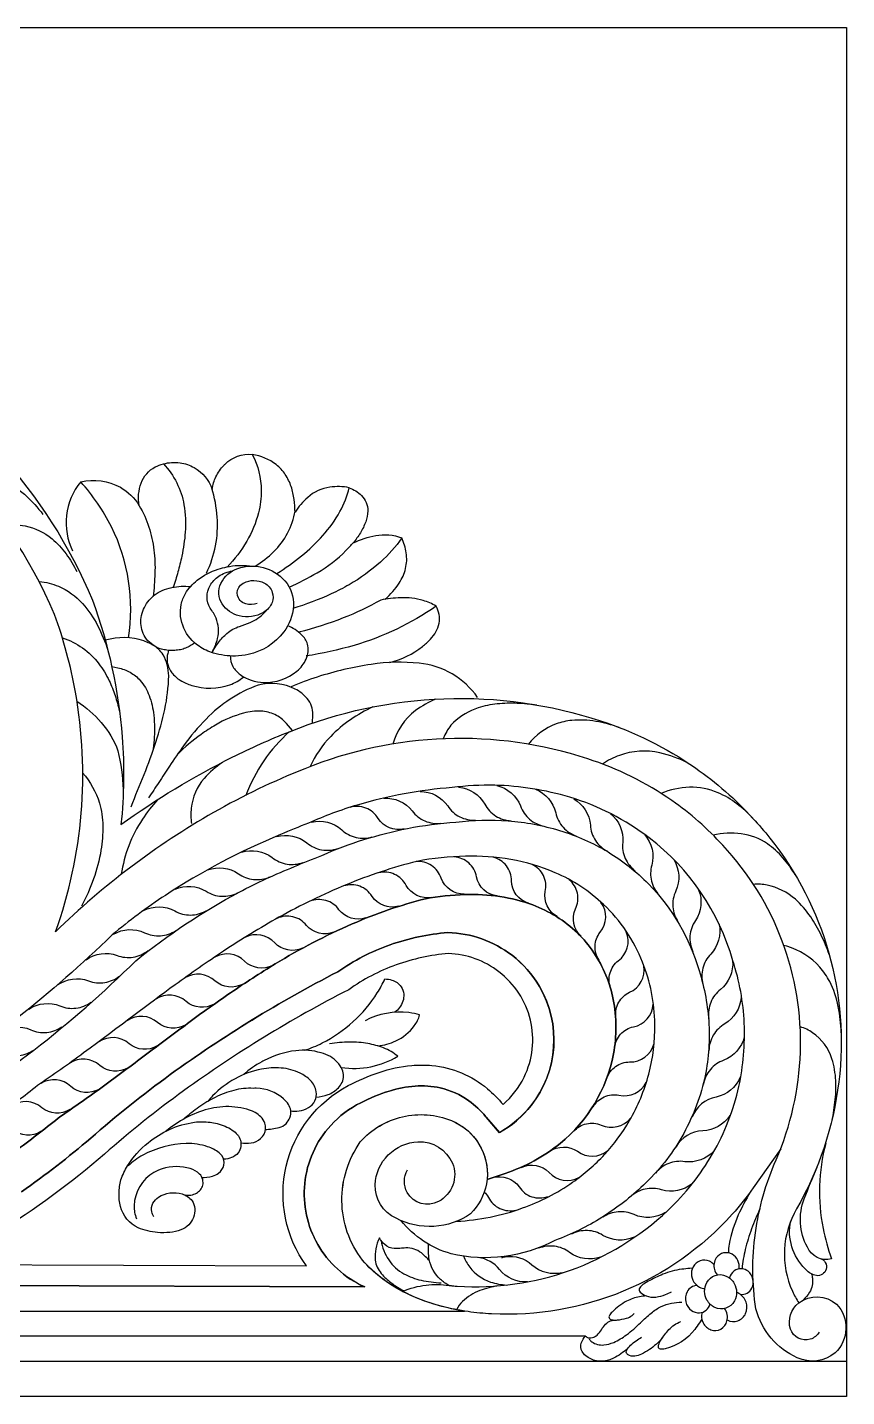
# Model space of a CAD drawing. Extents: x 0 to 1830, y 0 to 775.
# Drawn here: x 1366 to 1830, y 0 to 775 of the extents above; entities that cross this region are included whole.
import ezdxf

# ---------------------------------------------------------------- set-up
doc = ezdxf.new("R2010")
doc.units = 0
doc.layers.get('0').update_dxf_attribs({"color": 1, "linetype": 'CONTINUOUS'})

msp = doc.modelspace()

# ---------------------------------------------------------------- linework, layer by layer
msp.add_lwpolyline([(915, 0), (0, 0), (0, 775), (915, 775), (1830.000244, 775), (1830.000244, 0), (915, 0)], close=True)
for points in [[(1272.681396, 594.02832, -0.17197), (1403.176269, 450.788086, -0.067867), (1419.896972, 373.423096, -0.046271), (1419.255127, 323.84082, -0.039315), (1482.194092, 361.859375, -0.022434), (1514.601562, 376.334961, -0.087481), (1602.078857, 395.020874, -0.088301), (1690.645019, 382.521484, -0.07324), (1744.39624, 355.846924, -0.056529), (1776.945312, 327.301758, -0.018899), (1786.516846, 316.17395, -0.201058), (1825.567871, 178.151978, -0.100294), (1801.6875, 106.314453, 0.24289), (1799.320434, 59.668457, 0.035115), (1802.909668, 53.036133)], [(1814.533447, 36.572266, -0.189065), (1809.43042, 32.486817, -0.40811), (1798.222168, 38.233399, -0.314229), (1802.904541, 53.041992, -0.353606), (1824.314453, 52.386719, -0.409604), (1823.511963, 24.742188, -0.283091), (1802.070801, 21.96582, -0.108911), (1787.254883, 33.16626, -0.113164), (1778.655273, 49.635742, -0.072874), (1778.351196, 92.62439, -0.069346), (1790.106933, 134, 0.093644), (1803.836548, 194.88916, 0.199328), (1759.89917, 312.089844, 0.056555), (1731.089599, 337.353272, 0.073266), (1683.435058, 361.004883, 0.088298), (1602.897217, 372.371582, 0.08748), (1523.350097, 355.379883, 0.035805), (1471.681152, 330.6073, 0.064039), (1382.204834, 263.074219, 0.131051), (1393.480713, 398.751343, 0.042265), (1381.66333, 442.761719, 0.197523), (1236.81958, 585.744263, 0.022374)], [(1429.544678, 504.273438, -0.131652), (1430.6604, 517.046997, -0.186988), (1438.665039, 526.199341, -0.059894), (1443.242431, 527.9375, -0.148529), (1454.912597, 504.781738, -0.06279), (1455.635986, 489.250488, -0.032237), (1453.687744, 475.750488, -0.016296), (1451.483154, 466.756104, -0.009155), (1448.882324, 458.081055)], [(1443.242431, 527.9375, -0.097876), (1452.66626, 528.584839, -0.103066), (1460.755615, 525.796143, -0.177578), (1470.865967, 513.667969, -0.08549), (1473.010254, 520.575195, -0.027508), (1475.018554, 524.029785, -0.051815), (1477.623047, 527.217041, 0.00037), (1478.183594, 527.775025, -0.224272), (1493.576172, 533.271484, -0.120518), (1498.66748, 512.893067, -0.064107), (1497.10498, 500.264893, -0.070352), (1490.442138, 484.130127, -0.058171), (1479.39209, 469.542969)], [(1548.396484, 514.472656, 0.083641), (1537.479736, 514.755127, 0.146578), (1524.942871, 508.974121, 0.073089), (1517.798828, 500.522949, 0.030569), (1517.279297, 507.810547, 0.047594), (1515.596679, 515.081787, 0.065173), (1512.274414, 521.912598, 0.080328), (1507.13501, 527.505859, 0.124818), (1493.576172, 533.271484)], [(1331.551758, 520.463867, -0.054679), (1341.490722, 520.652588, -0.118677), (1359.369873, 514.598267, -0.041202), (1365.25, 510.173096, -0.055315), (1375.074707, 499.254883)], [(1396.441406, 517.795899, 0.147242), (1388.347656, 498.69458, 0.140135), (1391.858887, 478.660156)], [(1423.471924, 429.386719, 0.156969), (1413.85498, 492.258057, 0.067901), (1396.435303, 517.787109, -0.18901), (1418.916992, 514.665405, -0.132157), (1429.544678, 504.269531, -0.059538), (1435.080566, 492.170654, -0.048013), (1437.908935, 479.169678, -0.037868), (1438.469726, 466.000244, -0.023971), (1437.405273, 452.899414)], [(1467.611572, 466.169922, 0.132803), (1473.736328, 497.85791, 0.055792), (1470.695312, 514.144531)], [(1507.489746, 465.831055, 0.028396), (1521.430176, 475.854126, 0.04001), (1533.54248, 487.369385, 0.055547), (1543.226074, 500.942139, 0.07197), (1548.396484, 514.472656, -0.104642), (1555.403076, 510.016113, -0.207597), (1558.941894, 501.316162, -0.081421), (1557.787109, 495.166016, -0.050879), (1554.769531, 488.915283, -0.031954), (1550.721679, 483.188477, -0.069085), (1563.418945, 487.394287, -0.137358), (1578.210449, 486.042969, -0.059708), (1566.167724, 472.391235, -0.051503), (1548.369629, 459.529053, -0.023448), (1538.30957, 454.342529, -0.032873), (1516.518799, 446.055664)], [(1495.292969, 470.085938, 0.053583), (1505.672119, 478.200195, 0.159394), (1517.787597, 501.242188)], [(1353.55957, 493.438965, -0.071835), (1364.975586, 492.820679, -0.124672), (1380.21289, 485.54187, -0.062811), (1388.204346, 476.991089, -0.041679), (1394.249756, 466.969727)], [(1514.477051, 458.148438, 0.023716), (1530.384521, 466.339966, 0.068408), (1546.569824, 478.890747, 0.005123), (1550.872558, 483.37793)], [(1568.770263, 451.330078, 0.064467), (1576.761963, 460.488281, 0.08889), (1580.351318, 468.71582, 0.095375), (1580.738769, 477.55957, 0.071764), (1578.210449, 486.042969)], [(1496.391357, 448.969727, -0.163697), (1489.855957, 448.691162, -0.064042), (1487.984131, 449.504395, -0.119665), (1485.694092, 452.036743, -0.27339), (1485.911133, 457.921875, -0.110543), (1488.349853, 460.334473, -0.016868), (1488.654785, 460.505615, -0.245092), (1500.430908, 460.463623, -0.195251), (1504.891357, 455.177246, -0.168926), (1504.783691, 449.540527, -0.17767), (1499.892822, 443.79895, -0.190079), (1486.16626, 441.894531, -0.190853), (1476.61792, 448.641724, -0.262127), (1475.849853, 460.308106, -0.200663), (1485.357178, 468.7771, -0.303046), (1512.036133, 461.768555, -0.195296), (1516.827392, 447.447388, -0.14795), (1511.38501, 432.840454, -0.177994), (1491.308349, 420.026367, -0.05039), (1484.006836, 419.184204, -0.074452), (1471.644287, 420.857422, -0.077057), (1463.466797, 424.677246, -0.141536), (1454.809082, 434.982422, -0.154688), (1453.32373, 448.359375, -0.0836), (1455.729736, 454.546265, -0.093222), (1462.371094, 462.063599, -0.088244), (1474.331054, 468.370483, -0.025643), (1479.177246, 469.649414, -0.080663), (1491.952881, 470.234375)], [(1470.818359, 421.142578, 0.06873), (1473.959717, 429.08606, 0.159391), (1473.069092, 440.666138, 0.076231), (1469.67334, 446.266602, -0.13134), (1468.028808, 452.634522, -0.132238), (1469.720215, 459.042481, -0.049144), (1471.757812, 461.901245, -0.068798), (1474.558349, 464.337402, -0.104359), (1482.353515, 467.365723)], [(1373.050049, 461.321289, -0.084131), (1383.874267, 458.640015, -0.106687), (1397.474365, 448.862183, -0.066285), (1406.044189, 436.4021, -0.037797), (1411.857422, 422.441406)], [(1460.807861, 426.59082, -0.057746), (1458.443115, 424.892212, -0.030852), (1455.815918, 423.636963, -0.050808), (1452.865722, 422.780396, -0.019963), (1449.771484, 422.340576, -0.047269), (1446.651855, 422.319702, -0.021859), (1443.625244, 422.720215, -0.099302), (1438.327148, 424.794434, -0.070264), (1434.522217, 427.866455, -0.087583), (1431.856689, 431.966309, -0.137754), (1430.693847, 441.003906, -0.128255), (1434.424804, 449.805176, -0.12457), (1442.634765, 456.267578, -0.057869), (1447.97998, 457.989502, -0.075294), (1458.576416, 458.474609)], [(1571.42749, 415.51709, 0.099517), (1589.942383, 424.583618, 0.043658), (1594.45166, 428.709961, 0.053242), (1597.527588, 432.875488, 0.086931), (1599.333252, 437.728516, 0.179024), (1597.603271, 447.423828, 0.065832), (1590.308349, 450.59021, 0.077704), (1577.495605, 452.17273, 0.041561), (1566.275635, 450.873047, -0.038246), (1545.01831, 440.722534, -0.028159), (1519.943359, 432.614258)], [(1470.763183, 421.043457, -0.029139), (1474.518066, 426.892944, -0.060323), (1479.253174, 431.98169, -0.091981), (1486.255127, 435.967285, 0.009058), (1492.297607, 438.1875, 0.116252), (1500.63916, 443.915283, 0.009634), (1501.531006, 444.935547)], [(1597.603271, 447.423828, -0.080065), (1551.247803, 425.206421, -0.035206), (1524.015381, 419.208984)], [(1481.164551, 419.161133, 0.147956), (1482.621094, 413.207275, 0.102092), (1486.740967, 408.669067, 0.155108), (1500.000488, 404.239258, 0.180954), (1518.83789, 410.662842, 0.113938), (1524.061523, 417.431885, 0.168536), (1524.884277, 425.942383, 0.120123), (1521.515381, 431.197632, 0.092299), (1513.62207, 436.341309)], [(1386.085205, 429.443359, -0.155673), (1406.678711, 414.855835, -0.05044), (1412.571777, 405.131104, -0.031868), (1415.919433, 396.757324, -0.023782), (1418.294189, 388.144531)], [(1424.989502, 333.9104, -0.000545), (1432.328857, 352.126221, 0.016851), (1439.048096, 370.51001, 0.026358), (1444.041015, 388.980591, 0.046531), (1446.299072, 407.980469, 0.039331), (1445.38916, 414.132202, 0.079405), (1443.060058, 419.898193, 0.068058), (1440.462158, 423.12207, 0.074523), (1434.699219, 426.738159, 0.15984), (1413.187256, 428.779297), (1410.36499, 428.141113)], [(1446.04834, 421.892578, 0.038184), (1445.476562, 419.44043, 0.207376), (1448.016846, 409.741699, 0.09022), (1452.844726, 405.458252, 0.062213), (1459.339355, 402.546387, 0.158519), (1480.942871, 402.917847, 0.094816), (1488.538574, 407.273438)], [(1414.013183, 413.21582), (1417.535644, 412.489746, -0.074782), (1424.407959, 409.959473, -0.087234), (1430.120117, 405.376709, -0.093274), (1435.187012, 396.820068, -0.058965), (1437.797363, 385.714478, -0.02738), (1438.225097, 378.388306, -0.041229), (1437.168701, 365.016602)], [(1621.14209, 395.738281, 0.109508), (1606.701416, 409.032593, 0.105943), (1588.042724, 415.109375, 0.062837), (1560.876953, 414.447266, 0.039952), (1530.298096, 407.292236, 0.023694), (1515.54248, 401.787109)], [(1527.676513, 381.222656), (1527.822998, 386.060547, 0.182964), (1524.701172, 395.125855, 0.103906), (1517.918213, 400.501709, 0.182005), (1496.910644, 402.674805, 0.06187), (1481.060058, 394.782349, 0.052501), (1467.408691, 383.505371, 0.037759), (1454.717285, 368.437256, 0.009738), (1446.66748, 356.797119, 0.002719), (1440.679931, 347.661133, -0.009165), (1434.790527, 338.923462)], [(1394.284668, 393.70752, -0.063763), (1408.118652, 381.503296, -0.095277), (1417.452881, 365.594238, -0.050726), (1420.423828, 343.703613)], [(1516.384765, 377.049805), (1512.88623, 381.039063, 0.107023), (1506.270508, 386.069702, 0.092173), (1498.570556, 387.961426, 0.081969), (1488.687988, 386.904175, 0.06622), (1472.794433, 380.138916, 0.02055), (1464.585937, 374.810791, 0.044321), (1451.040039, 363.275391)], [(1561.897217, 390.375977, 0.038749), (1549.164551, 383.123657, 0.053047), (1537.968506, 373.67041, 0.083119), (1526.31665, 356.558594)], [(1597.505127, 394.762695, 0.060728), (1586.023193, 388.307617, 0.172626), (1573.196045, 369.374512)], [(1654.707275, 391.40332, 0.021529), (1643.571533, 392.376221, 0.036735), (1632.226806, 392.043457, 0.050461), (1621.451904, 389.818726, 0.116842), (1607.502441, 381.511597, 0.092765), (1602.648926, 374.65625), (1601.550781, 372.268555)], [(1701.220947, 378.757813, 0.039474), (1688.010376, 382.166626, 0.066605), (1674.378296, 382.720825, 0.064422), (1665.574951, 380.743164, 0.140652), (1649.859131, 369.234375)], [(1514.703857, 376.376953, 0.060321), (1500.049316, 359.834961, 0.060922), (1489.938232, 340.186524)], [(1740.325439, 358.512695, 0.064785), (1724.219116, 364.417725, 0.143894), (1701.432861, 362.962158, 0.059951), (1691.777099, 358.064942)], [(1476.660888, 358.928711, 0.066196), (1466.389404, 349.900513, 0.153902), (1459.042724, 333.09436, 0.062187), (1459.196777, 324.323731)], [(1397.546631, 353.002442, -0.106629), (1407.043213, 335.978027, -0.070407), (1408.995361, 323.058228, -0.043023), (1407.939697, 309.302246, -0.086931), (1396.821777, 277.680664)], [(1605.027588, 62.976074, 0.005115), (1607.112793, 62.668945, 0.003646), (1609.588379, 62.491577, 0.207776), (1728.784424, 105.379883, 0.072342), (1754.145874, 137.436524, 0.076249), (1769.032959, 175.520508, 0.064089), (1772.051758, 211.342041, 0.067745), (1765.644531, 246.710938, 0.160588), (1718.275268, 316.195313, 0.09011), (1673.279297, 339.290527, 0.066007), (1630.781494, 346.03186, 0.040165), (1606.77832, 344.716309, 0.054261), (1552.99707, 334.84021, 0.033162), (1525.322754, 324.540527, 0.013483), (1509.496582, 318.073242, 0.04825), (1444.375488, 283.709717, 0.028574), (1414.26416, 261.345215, -0.050128), (1302.770508, 172.992066, -0.028312), (1241.194824, 138.28125, -0.175221), (1097.417236, 120.622192, -0.033913), (1069.190429, 129.123047)], [(1588.565918, 342.563477, -0.242974), (1604.191406, 334.310059, 0.134206), (1611.029297, 328.195191, 0.127727), (1620.003418, 326.293945)], [(1610.397217, 344.992676, -0.243152), (1625.190918, 335.34375, 0.1344), (1631.434204, 328.628418, 0.127726), (1640.192383, 325.914063)], [(1632.05664, 345.918457, -0.243498), (1645.348388, 334.310547, 0.134659), (1650.58728, 326.793823, 0.127881), (1658.876465, 322.890625)], [(1653.85498, 343.773438, -0.243857), (1665.394287, 330.443359, 0.134873), (1669.531616, 322.276611, 0.12805), (1677.194092, 317.266602)], [(1776.905517, 327.344727, 0.042982), (1767.828369, 335.605957, 0.061091), (1757.241089, 341.814819, 0.111759), (1741.023071, 344.861817, 0.087178), (1724.886719, 341.408692)], [(1439.869385, 337.788086, 0.037575), (1431.363525, 326.76709, 0.108534), (1419.387207, 295.515625)], [(1579.578369, 321.40625, -0.319497), (1564.76001, 327.295899, 0.17165), (1557.853515, 333.12854, 0.164469), (1548.819336, 333.447266)], [(1567.968994, 338.743164, -0.242897), (1584.096924, 331.505859, 0.134065), (1591.315674, 325.841919, 0.127666), (1600.395508, 324.518555)], [(1675.578125, 338.392578, -0.244309), (1684.959472, 323.483887, 0.135033), (1687.808471, 314.791504, 0.128306), (1694.62207, 308.688477)], [(1250.380859, 120.779419, 0.047967), (1369.833496, 196.098145, 0.030186), (1427.649902, 246.675781, -0.04897), (1486.195312, 285.535645, -0.027433), (1517.423828, 299.982422, -0.014147), (1533.023437, 306.348633, -0.05503), (1581.416992, 321.581299, -0.033549), (1608.819824, 325.107422, -0.051246), (1638.409302, 325.918579, -0.055833), (1667.499512, 320.428711, -0.06355), (1695.029053, 308.264404, -0.063758), (1717.797607, 290.213135, -0.12379), (1746.470703, 241.099609, -0.064135), (1752.054443, 210.625122, -0.067969), (1749.492187, 179.722656, -0.073291), (1736.697021, 147.082886, -0.075007), (1714.938721, 119.597656, -0.04899), (1691.516723, 101.452026, -0.053142), (1664.918945, 88.435547, -0.180792), (1606.09082, 80.854492, -0.075461), (1590.519043, 88.0094, -0.079057), (1577.854004, 99.553711)], [(1527.055176, 325.197266, -0.242427), (1544.206299, 320.865234, 0.13368), (1552.304199, 316.538818, 0.127773), (1561.481445, 316.807617)], [(1696.429687, 329.921875, -0.24473), (1703.240967, 313.693359, 0.135069), (1704.625976, 304.658569, 0.128629), (1710.348388, 297.53125)], [(1715.755371, 317.95752, -0.244803), (1719.724365, 300.822266, 0.135019), (1719.560547, 291.688843, 0.128986), (1723.996094, 283.703125)], [(1800.806885, 295.425781, 0.044002), (1793.931885, 305.002197, 0.064224), (1785.162353, 312.880737, 0.120092), (1770.328125, 318.543213, 0.089055), (1754.471435, 317.717774)], [(1507.207519, 316.97522, -0.242317), (1524.543701, 313.444336, 0.133596), (1532.834961, 309.499268, 0.127807), (1541.990722, 310.194336)], [(1609.260254, 99.226563, 0.035109), (1628.188476, 101.596192, 0.040188), (1646.515625, 106.765625, 0.031793), (1661.199219, 113.079224, 0.036909), (1674.891846, 121.352539, 0.053219), (1692.95166, 136.999878, 0.058407), (1707.099609, 156.246582, 0.066355), (1718.007934, 182.511108, 0.070374), (1721.429931, 210.78125, 0.044668), (1719.591797, 228.711548, 0.049454), (1714.447265, 245.947266, 0.053162), (1705.222534, 263.441284, 0.057032), (1692.401855, 278.496094, 0.042416), (1679.525879, 288.743042, 0.046923), (1665.031738, 296.541016, 0.060254), (1639.850097, 304.029297, 0.04807), (1614.353515, 305.890625, 0.041172), (1586.726318, 302.967285, 0.016414), (1566.496338, 297.064331, 0.020094), (1546.723633, 289.689453, 0.029681), (1508.670898, 271.287109, 0.019295), (1477.344726, 252.155274, 0.011014), (1449.920654, 233.052734), (1446.991455, 230.911621), (1444.066162, 228.765625), (1441.144775, 226.614258), (1438.227539, 224.457031), (1435.314209, 222.294922), (1432.405029, 220.12793), (1429.5, 217.955078), (1426.598877, 215.777344), (1423.701904, 213.594238), (1420.064941, 210.852539), (1416.422851, 208.117188), (1412.776123, 205.387695), (1409.124512, 202.665039), (1405.468262, 199.948242), (1401.806885, 197.237793), (1398.08667, 194.493286, -0.010485), (1372.037353, 176.123291, -0.004361), (1360.647705, 167.162232, -0.017529)], [(1487.43457, 308.113281, -0.242238), (1504.867187, 305.087891, 0.133562), (1513.270019, 301.38501, 0.127844), (1522.402099, 302.345215)], [(1613.621338, 284.420899, -0.320177), (1600.486572, 293.386719, 0.172845), (1595.044678, 300.583252, 0.164453), (1586.313965, 302.859375)], [(1632.151367, 283.419922, -0.32105), (1620.447998, 294.145508, 0.173559), (1616.098633, 302.032837, 0.164763), (1607.790527, 305.511719)], [(1649.860351, 279.310059, -0.322548), (1640.282959, 291.914063, 0.174157), (1637.429809, 300.436524, 0.165496), (1629.887207, 305.323242)], [(1732.29248, 303.742188, -0.244756), (1733.336914, 286.19043, 0.134804), (1731.646118, 277.216065, 0.129313), (1734.682617, 268.603516)], [(1468.192138, 298.121094, -0.242063), (1485.756347, 295.974609, 0.133439), (1494.335449, 292.698853, 0.127923), (1503.408447, 294.116699)], [(1595.075439, 282.573242, -0.319564), (1580.650879, 289.359375, 0.171831), (1574.118164, 295.604981, 0.164441), (1565.122558, 296.477051)], [(1666.203613, 271.73291, -0.324486), (1659.421875, 285.988281, 0.174309), (1658.385498, 294.894653, 0.166701), (1652.007812, 301.197266)], [(1449.868652, 287.203125, -0.24198), (1467.524658, 286.016602, 0.133335), (1476.269775, 283.212525, 0.12801), (1485.252685, 285.122559)], [(1576.314941, 277.526367, -0.31944), (1561.387939, 283.150391, 0.171273), (1554.373535, 288.859863, 0.164556), (1545.33081, 289.020508)], [(1679.665771, 260.589356, -0.325219), (1676.502441, 276.019531, 0.17373), (1677.634888, 284.898071, 0.168391), (1672.950683, 292.524902)], [(1746.225342, 286.929688, -0.244528), (1744.4375, 269.436524, 0.134531), (1741.327637, 260.850464, 0.129568), (1742.941406, 251.862305)], [(1820.16333, 250.30127, 0.02258), (1815.603515, 261.160889, 0.038347), (1809.653076, 271.569824, 0.061113), (1800.995727, 281.479492, 0.132407), (1785.070434, 289.51709, 0.076101), (1777.245849, 289.92627)], [(1360.932617, 140.070191, 0.00924), (1385.192383, 158.727539, 0.010521), (1409.328369, 175.722412, 0.002412), (1433.124756, 193.416504, -0.001483), (1456.990234, 211.231323, -0.009428), (1481.331054, 228.587036, -0.013192), (1506.553711, 244.90332, -0.034364), (1550.154297, 267.552734, -0.039428), (1591.578857, 281.81543, -0.036599), (1613.98584, 284.203735, -0.045668), (1633.792602, 283.04895, -0.051382), (1652.337768, 278.270142, -0.102653), (1677.585937, 262.459717, -0.054648), (1686.967285, 251.26648, -0.098324), (1697.892578, 224.86499, -0.096385), (1698.021118, 193.971924, -0.176655), (1667.807617, 143.305664, -0.046904), (1653.051025, 133.432861, -0.043073), (1636.766601, 126.358399), (1626.530029, 122.92334), (1636.766601, 126.358399, 0.043073), (1653.051025, 133.432861, 0.046904), (1667.807617, 143.305664, 0.176655), (1698.021118, 193.971924, 0.096385), (1697.892578, 224.86499, 0.098324), (1686.967285, 251.26648, 0.054648), (1677.585937, 262.459717, 0.102653), (1652.337768, 278.270142, 0.051382), (1633.792602, 283.04895, 0.045668), (1613.98584, 284.203735, 0.036599), (1591.578857, 281.81543, 0.039428), (1550.154297, 267.552734, 0.034364), (1506.553711, 244.90332, 0.013192), (1481.331054, 228.587036, 0.009428), (1456.990234, 211.231323, 0.001483), (1433.124756, 193.416504, -0.002412), (1409.328369, 175.722412, -0.010521), (1385.192383, 158.727539, -0.00924), (1360.932617, 140.070191, -0.012936)], [(1557.929687, 270.909058, -0.318837), (1542.658203, 275.549805, 0.170826), (1535.282471, 280.79187, 0.164713), (1526.243896, 280.366699)], [(1689.83667, 247.103516, -0.160919), (1687.577759, 255.069092, -0.157104), (1690.450683, 262.835449, 0.35135), (1690.938721, 279.701172)], [(1432.01001, 275.115234, -0.241898), (1449.705322, 274.911621, 0.13323), (1458.592773, 272.598145, 0.128089), (1467.45581, 275.003906)], [(1539.750244, 262.923218, -0.318384), (1524.243652, 266.739258, 0.170447), (1516.593506, 271.576904, 0.164882), (1507.58789, 270.667969)], [(1414.926513, 261.731445, -0.24184), (1432.601806, 262.596192, 0.133173), (1441.612304, 260.822876, 0.128196), (1450.313721, 263.759277)], [(1757.805664, 267.392578, -0.244155), (1753.110107, 250.439453, 0.134215), (1748.605102, 242.492798, 0.129753), (1748.688721, 233.358399)], [(1363.025635, 115.985352, 0.021779), (1402.114013, 146.223633, -0.023723), (1447.161133, 182.267822, -0.038482), (1541.919678, 240.421875, -0.068859), (1571.604492, 255.712158, -0.064775), (1604.315918, 262.643067, -0.15822), (1640.599853, 249.786133, -0.097756), (1656.156006, 232.143555, -0.308586), (1651.437988, 164.822754, -0.09716), (1633.436767, 149.397461), (1626.000488, 158.203125), (1625.65332, 158.608399, 0.058186), (1616.179931, 167.389649, 0.102171), (1600.020996, 174.738281, 0.073378), (1585.759033, 175.731445, 0.055261), (1571.154785, 172.95752, 0.045341), (1554.948974, 166.327149, 0.092355), (1537.983887, 153.547852, 0.161696), (1523.264892, 120.537109, 0.155318), (1530.616699, 86.177857, 0.079059), (1541.738769, 72.262573, 0.078823), (1557.203125, 62.099609), (1341.519531, 62.814453, -0.012422)], [(1341.519531, 62.814453), (1557.197754, 62.102051, -0.078816), (1541.734375, 72.266358, -0.079067), (1530.613769, 86.182739, -0.155318), (1523.264892, 120.537109, -0.161699), (1537.98291, 153.545899, -0.092373), (1554.946289, 166.325195, -0.045372), (1571.150879, 172.956543, -0.055245), (1585.754883, 175.730957, -0.073377), (1600.020019, 174.738281, -0.102157), (1616.176758, 167.391602, -0.058185), (1625.65332, 158.608399), (1626.000488, 158.203125), (1633.441406, 149.399414, 0.095897), (1651.254761, 164.589722, 0.309954), (1656.15332, 232.148438, 0.097734), (1640.595459, 249.789551, 0.158207), (1604.312012, 262.642578, 0.064776), (1571.60083, 255.710816, 0.068852), (1541.926513, 240.425781, 0.038479), (1447.16748, 182.272583, 0.023727), (1402.114013, 146.223633, -0.021779), (1363.025635, 115.985352, -0.027163)], [(1521.960449, 253.781738, -0.317936), (1506.278808, 256.811035, 0.342178), (1489.440429, 259.892578)], [(1696.418457, 231.558594, -0.161856), (1696.112182, 239.840942, -0.155667), (1700.744629, 246.716797, 0.352065), (1705.214233, 263.004883)], [(1548.143554, 230.285156, 0.038572), (1454.713379, 173.06543, 0.023929), (1409.915283, 137.23938, -0.039669), (1349.305176, 92.760742, -0.023056), (1316.88501, 74.717774), (1524.240722, 74.033203, -0.218063), (1512.776123, 130.435303, -0.217101), (1547.902099, 176.029297, -0.040073), (1565.308594, 183.523316, -0.059172), (1583.850586, 187.440552, -0.045537), (1595.291748, 187.429199, -0.153673), (1626.705078, 174.261841, -0.0429), (1635.556885, 165.366211, 0.100084), (1647.438476, 180.802124, 0.175273), (1650.996338, 213.165405, 0.171388), (1633.223877, 240.460938, 0.154983), (1604.609863, 250.804688, 0.064888), (1574.999023, 244.342041, 0.068973), (1548.146972, 230.287109)], [(1399.497803, 247.262695, -0.241744), (1417.018554, 249.732422, 0.133009), (1426.152099, 248.786743, 0.128368), (1434.549072, 252.50293)], [(1505.070556, 244.099487, -0.317602), (1489.256836, 246.398316, 0.342254), (1472.289551, 248.691406)], [(1826.978271, 205.917969, 0.040737), (1825.272217, 220.778198, 0.067903), (1820.406372, 234.922485, 0.064455), (1814.844482, 243.128906, 0.138775), (1796.14917, 254.907715), (1794.436035, 255.412109)], [(1699.446289, 215.045899, -0.162148), (1701.045532, 223.194458, -0.15425), (1707.122803, 228.851563, 0.349733), (1715.201416, 243.729981)], [(1765.487549, 246.636719, -0.243728), (1758.59082, 230.444336, 0.133904), (1753.075195, 223.157593, 0.129803), (1751.948974, 214.088379)], [(1383.382568, 232.986328, -0.241722), (1400.915039, 235.374024, 0.133046), (1410.044189, 234.38501, 0.128334), (1418.458496, 238.061524)], [(1488.357666, 233.525391, -0.317362), (1472.469726, 235.268677, 0.34248), (1455.430908, 236.966309)], [(1523.16626, 196.015625, 0.03824), (1533.157715, 200.169434, 0.134337), (1564.333008, 228.493408, 0.033978), (1568.645752, 236.420899, -0.063469), (1572.538574, 235.765503, -0.165787), (1577.838379, 231.963989, -0.139326), (1579.313965, 227.83374, -0.185037), (1576.961914, 220.222412, -0.064327), (1574.256592, 217.563477)], [(1471.997803, 222.221802, -0.317205), (1456.082275, 223.652344, 0.342525), (1439.012207, 225.015625)], [(1770.303711, 225.981445, -0.243276), (1761.083008, 210.973633, 0.133615), (1754.549072, 204.575684, 0.129784), (1752.09082, 195.767578)], [(1367.093017, 219.385864, -0.241707), (1384.697265, 221.179199, 0.133097), (1393.788086, 219.881958, 0.128273), (1402.32251, 223.271484)], [(1564.662597, 198.515625, 0.081044), (1574.769531, 201.308106, 0.126348), (1585.252197, 209.832275, 0.089372), (1588.314209, 216.037598, 0.046902), (1582.270752, 217.348633, 0.153556), (1557.4729, 212.711914)], [(1698.711181, 197.511719, -0.161759), (1702.087524, 205.123047, -0.153084), (1709.280762, 209.324219, 0.347608), (1720.479004, 222.090332)], [(1350.531982, 206.354492, -0.241771), (1368.177978, 207.682617, 0.13313), (1377.231689, 206.145874, 0.128282), (1385.852783, 209.309082)], [(1455.906494, 210.485474, -0.317085), (1439.970947, 211.716797, 0.342635), (1422.884277, 212.862305)], [(1821.436767, 154.729004, 0.022329), (1823.402221, 166.590698, 0.041066), (1823.862671, 178.873535, 0.066026), (1821.672485, 191.155396, 0.164861), (1810.76831, 205.950806, 0.08071), (1803.811523, 209.292969)], [(1439.804199, 198.551758, -0.317073), (1423.86792, 199.730835, 0.342647), (1406.77832, 200.82666)], [(1772.087402, 203.572754, -0.24276), (1760.415283, 190.356934, 0.133219), (1752.875366, 185.167358, 0.129659), (1748.933838, 176.90625)], [(1333.818603, 193.96875, -0.241828), (1351.497803, 194.745117, 0.13317), (1360.499267, 192.926636, 0.128204), (1369.215332, 195.819336)], [(1529.663086, 169.524414, 0.073292), (1536.465088, 170.947632, 0.112529), (1542.290527, 174.73645, 0.087672), (1544.407959, 177.864258, 0.20823), (1544.477295, 185.101441, 0.094269), (1541.704834, 189.250977, 0.052948), (1537.849609, 192.419922, 0.049378), (1532.523926, 194.584351, 0.102697), (1518.150879, 195.773926, 0.089919), (1500.282715, 190.218018, 0.002419), (1498.950195, 189.514282, 0.063575), (1488.739502, 182.256836)], [(1543.953857, 186.335938, 0.092867), (1560.75, 186.741943, 0.085302), (1575.890381, 192.625488, 0.079108), (1567.940674, 197.342041, 0.052758), (1559.037109, 199.826904, 0.044603), (1548.604248, 200.63794, 0.033525), (1537.331054, 199.75)], [(1694.30664, 180.113281, -0.160863), (1699.252319, 186.839356, -0.15244), (1707.194824, 189.427734, 0.345963), (1720.901489, 199.543945)], [(1423.247558, 186.101563, -0.317134), (1407.324219, 187.412964, 0.342577), (1390.244629, 188.654297)], [(1514.994629, 161.788086, 0.062288), (1520.023437, 161.742554, 0.103556), (1525.443603, 163.54895, 0.310821), (1529.721924, 172.636841, 0.157232), (1526.46582, 178.974243, 0.085244), (1520.64331, 183.080567, 0.090345), (1509.904297, 185.982788, 0.070075), (1498.797363, 185.358154, 0.153434), (1471.148926, 170.232056, 0.028446), (1468.4729, 167.111328)], [(1406.810547, 173.905396, -0.317267), (1390.91626, 175.583008, 0.34249), (1373.870117, 177.20752)], [(1769.798462, 180.766602, -0.242328), (1756.155029, 169.568359, 0.26521), (1742.662353, 158.108399)], [(1500.830566, 151.259277, 0.067532), (1508.765869, 152.320923, 0.116948), (1512.701172, 154.474609, 0.087613), (1514.899658, 157.871582, 0.145474), (1515.347168, 161.893067, 0.094626), (1514.005371, 165.385742, 0.074134), (1511.340332, 168.527222, 0.176902), (1495.826904, 174.527588, 0.024496), (1494.252197, 174.479981, 0.074337), (1483.098877, 173.32898, 0.054172), (1472.603027, 169.384522, 0.038189), (1463.372558, 163.801025, 0.016553), (1455.288574, 157.611328)], [(1686.58667, 164.029785, -0.159698), (1692.782959, 169.65271, -0.152372), (1701.093994, 170.634766, 0.34514), (1716.568359, 177.867188)], [(1390.377441, 162.482422, -0.316981), (1374.428711, 163.538208, 0.342648), (1357.330566, 164.500488)], [(1487.057861, 143.729492, 0.097119), (1492.922607, 143.564697, 0.137338), (1498.234375, 146.05603, 0.095139), (1500.245117, 148.596192, 0.208267), (1500.676269, 154.807739, 0.111845), (1498.462646, 158.306397, 0.062302), (1495.190918, 160.843262, 0.091545), (1482.035156, 164.061035, 0.079287), (1468.560547, 162.696533, 0.058905), (1455.9729, 157.715088, 0.044756), (1444.647705, 150.230469)], [(1107.971679, 48.401856), (1611.044189, 48.402344), (1611.044189, 48.837891, -0.023571), (1599.092285, 51.549072, -0.052632), (1578.339355, 59.726318, -0.091199), (1555.919678, 77.212891, -0.162956), (1544.299316, 110.720947, -0.156006), (1554.728271, 144.142578, -0.158383), (1578.587158, 158.418701, -0.152698), (1606.306396, 156.252442, -0.159585), (1621.897217, 142.921143, -0.162011), (1626.486816, 122.927734)], [(1437.839844, 101.829102, -0.072382), (1436.716064, 104.638672, -0.184893), (1437.346679, 109.478027, -0.128625), (1440.535888, 112.893799, -0.215914), (1453.83667, 114.748047, -0.158056), (1459.466797, 110.893555, -0.147807), (1461.012207, 106.374512, -0.200591), (1457.582275, 97.259522, -0.123674), (1453.123047, 94.408203, -0.068435), (1446.876465, 92.948608, -0.040071), (1439.985596, 92.859863, -0.089968), (1429.033203, 95.617798, -0.227599), (1418.990722, 107.611939, -0.071153), (1418.172607, 115.160767, -0.052222), (1419.220947, 122.681152, -0.059998), (1422.985351, 130.678589, -0.08432), (1434.574219, 143.679932, -0.060909), (1446.774414, 151.208862, -0.073512), (1460.812744, 155.313965, -0.072153), (1469.721924, 155.261597, -0.018417), (1473.672119, 154.515259, -0.089435), (1482.273437, 150.859863, -0.078109), (1485.11499, 148.2854, 0.006365), (1485.143554, 148.25061, -0.211776), (1487.096191, 141.543457, -0.149724), (1485.544433, 137.967774, -0.234216), (1477.362793, 134.469727)], [(1792.748047, 140.338379), (1777.187256, 118.1875, -0.029445), (1765.30957, 103.253418, -0.226164), (1628.979004, 46.831299, -0.021122), (1615.698242, 48.092529, -0.062046), (1586.411621, 55.910523, -0.064713), (1567.409424, 66.640625, -0.050274), (1555.917969, 77.214844, -0.162958), (1544.299316, 110.721802, -0.156013), (1554.732422, 144.146484, -0.158407), (1578.590576, 158.420166, -0.152672), (1606.307129, 156.252442, -0.170678), (1622.652588, 141.651367, -0.170063), (1626.143066, 120.390625, -0.150706), (1617.136719, 103.530274, -0.139474), (1596.418701, 96.32605, -0.135575), (1574.975586, 100.941406, -0.299775), (1563.15332, 119.944336, -0.191601), (1570.534424, 136.797608, -0.183177), (1587.353027, 144.250488, -0.315065), (1606.854492, 132.075195, -0.188567), (1607.108887, 119.75647, -0.182457), (1599.044922, 110.43457, -0.40819), (1581.24414, 115.589356, -0.263388), (1581.438476, 128.308594)], [(1675.524414, 150.168457, -0.158412), (1682.749512, 154.414917, -0.152719), (1691.099609, 153.694336, 0.344872), (1707.751953, 157.641602)], [(1763.896972, 159.148438, -0.241961), (1748.572265, 150.355957, 0.264659), (1733.352295, 141.28125)], [(1373.947265, 149.995117, -0.317058), (1358.008301, 151.099609, 0.342631), (1340.913574, 152.12207)], [(1464.739502, 124.074707, 0.069821), (1471.096435, 124.817139, 0.097542), (1474.487793, 126.456055, 0.174009), (1477.486328, 131.050293, 0.226834), (1476.329834, 136.413208, 0.063912), (1474.772949, 137.96875, 0.083224), (1468.316162, 141.424317, 0.088337), (1456.227539, 143.23999, 0.117514), (1431.647949, 136.672363, 0.06623), (1423.265869, 130.595215)], [(1661.724365, 138.644531, -0.316527), (1677.703613, 138.857422, 0.343162), (1694.825928, 139.256836)], [(1818.168457, 143.304688, 0.115544), (1816.682861, 95.211426, 0.035713), (1821.440429, 78.060547, -0.379103), (1807.775635, 84.611328, -0.219039), (1806.008056, 111.956543, -0.007254), (1813.271728, 129.852539)], [(1754.993408, 139.115723, -0.241806), (1738.412109, 132.973633, 0.132836), (1729.292358, 131.954468, 0.128807), (1721.886719, 126.535645)], [(1455.518066, 114.192383, 0.192727), (1461.983642, 115.213379, 0.07449), (1464.251953, 117.070923, 0.127527), (1465.611572, 119.668457, 0.097305), (1465.533935, 122.778809, 0.146521), (1463.755371, 125.959351, 0.120773), (1458.507812, 129.031494, 0.14974), (1442.58667, 128.904297, 0.060325), (1437.936279, 126.901856, 0.258887), (1426.703857, 108.0354, 0.107303), (1428.068115, 100.683594)], [(1629.59375, 123.953125, -0.319191), (1644.653808, 118.678711, 0.1711), (1651.803833, 113.137451, 0.164609), (1660.849609, 113.190918)], [(1645.900146, 129.724609, -0.317812), (1661.623535, 126.916992, 0.342217), (1678.505615, 124.071289)], [(1742.488769, 120.467774, -0.241708), (1725.13916, 117.005859, 0.132941), (1715.967895, 117.430176, 0.128462), (1707.797607, 113.242188)], [(1624.897949, 115.806641, -0.072097), (1627.219971, 112.722656, 0.171827), (1633.732055, 106.456055, 0.164416), (1642.724609, 105.554688)], [(1775.437988, 115.746094, 0.027494), (1768.69458, 102.800171, 0.061483), (1763.551147, 86.314575, 0.048069), (1763.133545, 81.329102)], [(1727.338379, 104.160156, -0.241839), (1709.681152, 102.994629, 0.133124), (1700.641723, 104.613403, 0.128224), (1691.991943, 101.529297)], [(1780.909668, 106.292969, 0.019775), (1776.210449, 94.991943, 0.029196), (1772.638672, 83.285645, 0.036429), (1770.822021, 72.37207)], [(1709.701416, 90.274902, -0.242033), (1692.034179, 91.276367, 0.133282), (1683.26001, 93.987549, 0.128007), (1674.297851, 91.983887)], [(1815.843994, 77.859863, -0.411972), (1818.108642, 71.244141, -0.364652), (1811.974609, 68.669922, -0.13844), (1806.471924, 72.28418, -0.251332), (1798.333252, 99.415039)], [(1593.959228, 76.80957, 0.042141), (1589.281738, 81.294312, 0.187465), (1580.444092, 84.120117, 0.001275), (1577.191894, 83.912598, -0.024753), (1573.976562, 83.858276, -0.17744), (1568.572021, 86.040039, -0.083518), (1565.604492, 89.791504, 0.083264), (1563.467041, 83.73645, 0.061001), (1563.137451, 77.323731, 0.105267), (1564.328125, 73.186401, 0.088462), (1569.375, 66.768555, 0.03304), (1574.629883, 62.674317, 0.043484), (1579.581787, 59.911621)], [(1566.518799, 88.334961, 0.107397), (1570.786133, 77.413208, 0.122857), (1579.446533, 69.507935, 0.069442), (1589.163818, 65.886597, 0.043419), (1600.544433, 64.383301)], [(1578.696045, 59.538574, -0.070153), (1591.913574, 63.163086, -0.069938), (1605.00415, 62.848633, -0.059892), (1600.043945, 66.359741, -0.166159), (1593.764404, 77.694702, -0.066264), (1593.38501, 86.259277)], [(1613.096679, 79.532227, 0.058892), (1616.698242, 73.274414, 0.15597), (1628.459717, 64.851318, 0.064989), (1637.562012, 63.173828)], [(1649.445068, 64.931641, -0.239455), (1633.463623, 71.951172, 0.200589), (1621.526123, 78.713867)], [(1634.596679, 78.656738, -0.030165), (1636.773926, 79.151367, -0.231556), (1651.873291, 74.606934, 0.242428), (1669.02539, 70.281738)], [(1690.700683, 78.941406, -0.242196), (1673.205566, 81.582031, 0.133455), (1664.722656, 85.0979, 0.127875), (1655.613769, 83.936524)], [(1769.10083, 72.344727, 0.306191), (1765.137939, 80.567627, 0.393635), (1756.235107, 78.552368, 0.113733), (1754.973388, 75.31543, 0.210996), (1756.780517, 68.887695)], [(1742.737793, 72.625977), (1741.280273, 72.53418, 0.018175), (1736.645874, 72.072266, 0.062473), (1726.039673, 69.245361, 0.02798), (1717.585205, 65.252808, 0.036221), (1714.715576, 63.415772, 0.08231), (1712.912231, 61.536621, 0.369967), (1713.175903, 59.108154, 0.097179), (1716.449707, 57.055176, 0.1224), (1722.042602, 56.365112, 0.067156), (1727.495727, 57.786133, 0.014229), (1730.944092, 59.31543)], [(1754.907715, 74.702149, 0.098472), (1752.35852, 76.577026, 0.402965), (1743.112427, 73.426758, 0.31382), (1744.397217, 63.743652, 0.093913), (1746.802124, 61.94104, 0.105439), (1749.717285, 61.209961)], [(1769.869385, 57.850098, 0.31764), (1776.3573, 61.364868, 0.350581), (1774.269287, 70.915283, 0.141573), (1770.822021, 72.37207, 0.196646), (1766.266846, 71.112549, 0.171944), (1763.708008, 67.13916)], [(1632.611328, 62.695313, 0.049399), (1622.425293, 60.05127, 0.104925), (1612.622314, 53.880615, 0.079443), (1609.122803, 49.193359)], [(1745.284424, 62.907715, 0.260581), (1739.750244, 59.358643, 0.374628), (1742.187744, 48.763672, 0.173807), (1746.700928, 47.448242, 0.157809), (1750.477417, 48.927857, 0.137693), (1752.802978, 52.250977)], [(1810.084228, 69.447266, -0.041801), (1810.648926, 67.036377, -0.176125), (1809.012451, 59.052124, -0.067616), (1805.384277, 54.619141)], [(1716.449707, 57.055176, 0.015581), (1712.798828, 56.519287, 0.076037), (1705.487915, 54.026245, 0.07941), (1697.220947, 47.88501, 0.079702), (1695.59375, 45.578125, 0.405999), (1696.148681, 43.881958, 0.070473), (1697.073852, 43.552246, 0.07496), (1700.197265, 43.390503, 0.045931), (1705.422241, 44.393555, 0.088324), (1708.642578, 45.979614, 0.068129), (1709.692627, 46.998047)], [(1762.400879, 43.403809, 0.214439), (1768.423584, 42.889771, 0.202833), (1772.845947, 47.068359, 0.191089), (1773.076172, 53.493652, 0.185416), (1768.980957, 58.401367, 0.043305), (1767.695312, 58.951172)], [(1684.358398, 32.536133, 0.117422), (1685.697021, 31.027832, 0.17986), (1692.549194, 29.239868, 0.077973), (1698.16626, 30.71167, 0.05895), (1705.398315, 34.945679, 0.031165), (1713.414429, 41.832764, -0.016173), (1719.424194, 47.317505, -0.066685), (1725.105469, 50.993164, -0.111188), (1736.793457, 53.442383)], [(1748.161865, 47.701172, 0.18763), (1748.81897, 41.719971, 0.087812), (1750.64624, 39.343994, 0.102069), (1753.222168, 37.811524, 0.2152), (1758.79248, 38.265991, 0.197976), (1762.267334, 42.81543, 0.222517), (1760.931396, 49.904297)], [(1705.95459, 27.146484, -0.020701), (1702.178833, 24.180664, -0.043438), (1698.018921, 21.700928, -0.037318), (1695.251953, 20.608032, -0.253654), (1682.315063, 23.165283, -0.087509), (1680.239136, 25.608887, -0.21922), (1679.778198, 30.29773, -0.113312), (1682.27832, 34.291016, 0.207752), (1683.662597, 33.355225, 0.140673), (1686.871582, 33.660156, 0.094825), (1688.725097, 34.832764, 0.069082), (1691.173584, 37.862305, -0.054007), (1693.606811, 41.064942, -0.121349), (1696.415649, 42.871826, -0.091276), (1699.718994, 43.364258)], [(1748.071533, 43.821289), (1746.630859, 41.715332, -0.010477), (1744.018799, 38.066162, -0.175314), (1727.27539, 27.060425, -0.090495), (1724.59375, 26.915772, -0.369791), (1723.479248, 28.146851, -0.076667), (1723.5979, 29.086914, -0.069201), (1724.965454, 32.17627, -0.050259), (1729.378784, 37.918091, -0.109365), (1736.099853, 42.504395)], [(1726.037842, 33.829102, -0.051967), (1722.292236, 29.674072, -0.070592), (1713.973755, 24.076538, -0.076542), (1710.037842, 22.865112, -0.189565), (1706.290039, 23.738159, -0.053368), (1705.81958, 24.142578, -0.326909), (1705.536011, 26.402466, -0.080501), (1707.617431, 29.04126, -0.032466), (1710.797607, 31.598999, -0.00987), (1713.866943, 33.666016)]]:
    msp.add_lwpolyline(points, format="xyb")
msp.add_lwpolyline([(1766.363525, 64.056152, -0.253784), (1766.488159, 54.184937, -0.401464), (1755.414795, 50.480591, -0.156323), (1750.94458, 54.652344, -0.253751), (1750.819824, 64.522827, -0.401477), (1761.894043, 68.227783, -0.15638), (1766.363525, 64.056152)], format="xyb", close=True)
for points in [[(1107.971435, 48.402344), (1613.627929, 48.402344)], [(147.725097, 34.367188), (915, 34.367188), (1682.27539, 34.367188)], [(1830.000244, 19.87207), (915, 19.87207), (0, 19.87207)]]:
    msp.add_lwpolyline(points)

doc.saveas('drawing.dxf')
